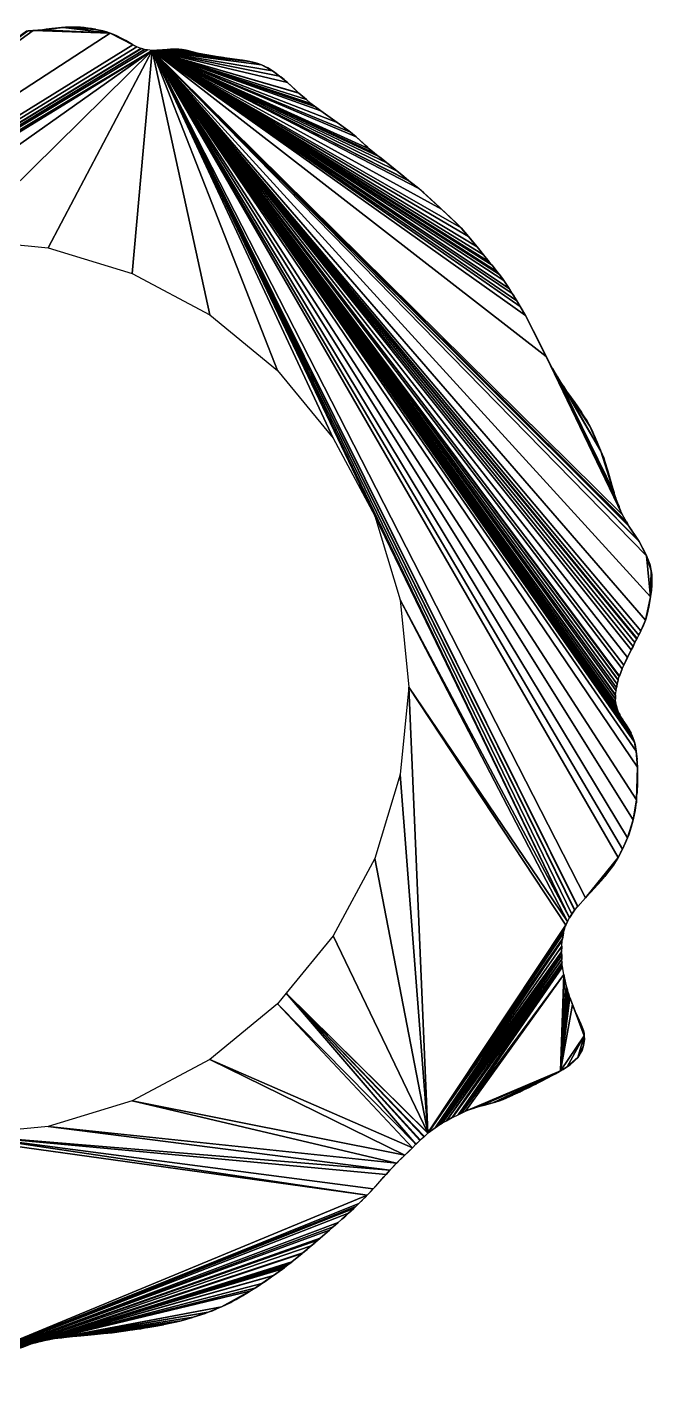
# Model space of a CAD drawing. Extents: x -96 to 96, y -96 to 93.
# Drawn here: x 9.2 to 95.6, y -95.4 to 91.4 of the extents above; entities that cross this region are included whole.
import ezdxf

# ---------------------------------------------------------------- set-up
doc = ezdxf.new("R2010")
doc.units = 0

msp = doc.modelspace()

# ---------------------------------------------------------------- linework, layer by layer
for points in [[(10.05, 90.89, 92), (9.26, 90.82, 92), (-92.88, 16.57, 92)], [(20.69, 90.53, 92), (10.05, 90.89, 92), (-92.88, 16.57, 92)], [(9.26, 90.82, 92), (9.1, 90.81, 92), (-92.88, 16.57, 92)], [(23.82, 88.92, 92), (20.69, 90.53, 92), (-92.88, 16.57, 92)], [(10.05, 90.89, 92), (9.34, 90.83, 92), (9.26, 90.82, 92)], [(11.34, 91, 92), (10.78, 90.96, 92), (10.05, 90.89, 92)], [(20.69, 90.53, 92), (11.34, 91, 92), (10.05, 90.89, 92)], [(14.17, 91.3, 92), (12.63, 91.16, 92), (11.34, 91, 92)], [(20.69, 90.53, 92), (14.17, 91.3, 92), (11.34, 91, 92)], [(12.63, 91.16, 92), (11.82, 91.07, 92), (11.34, 91, 92)], [(14.17, 91.3, 92), (12.7, 91.17, 92), (12.63, 91.16, 92)], [(12.7, 91.17, 92), (12.66, 91.16, 92), (12.63, 91.16, 92)], [(14.17, 91.3, 92), (13.74, 91.28, 92), (12.7, 91.17, 92)], [(13.74, 91.28, 92), (13.52, 91.27, 92), (12.7, 91.17, 92)], [(14.17, 91.3, 92), (13.95, 91.3, 92), (13.74, 91.28, 92)], [(15.57, 91.38, 92), (14.52, 91.34, 92), (14.17, 91.3, 92)], [(17.64, 91.23, 92), (15.57, 91.38, 92), (14.17, 91.3, 92)], [(14.52, 91.34, 92), (14.48, 91.33, 92), (14.17, 91.3, 92)], [(18.7, 91.05, 92), (17.64, 91.23, 92), (14.17, 91.3, 92)], [(20.69, 90.53, 92), (18.7, 91.05, 92), (14.17, 91.3, 92)], [(15.57, 91.38, 92), (15.04, 91.36, 92), (14.52, 91.34, 92)], [(15.04, 91.36, 92), (15, 91.36, 92), (14.52, 91.34, 92)], [(15.57, 91.38, 92), (15.52, 91.38, 92), (15.04, 91.36, 92)], [(16.09, 91.36, 92), (16.04, 91.37, 92), (15.57, 91.38, 92)], [(16.62, 91.33, 92), (16.09, 91.36, 92), (15.57, 91.38, 92)], [(17.64, 91.23, 92), (16.62, 91.33, 92), (15.57, 91.38, 92)], [(16.62, 91.33, 92), (16.56, 91.34, 92), (16.09, 91.36, 92)], [(17.6, 91.23, 92), (17.09, 91.3, 92), (16.62, 91.33, 92)], [(17.64, 91.23, 92), (17.6, 91.23, 92), (16.62, 91.33, 92)], [(18.18, 91.14, 92), (18.08, 91.16, 92), (17.64, 91.23, 92)], [(18.65, 91.06, 92), (18.18, 91.14, 92), (17.64, 91.23, 92)], [(18.7, 91.05, 92), (18.65, 91.06, 92), (17.64, 91.23, 92)], [(20.17, 90.7, 92), (19.65, 90.85, 92), (18.7, 91.05, 92)], [(20.69, 90.53, 92), (20.17, 90.7, 92), (18.7, 91.05, 92)], [(21.59, 90.16, 92), (21.21, 90.33, 92), (20.69, 90.53, 92)], [(22.22, 89.82, 92), (21.59, 90.16, 92), (20.69, 90.53, 92)], [(22.3, 89.78, 92), (22.22, 89.82, 92), (20.69, 90.53, 92)], [(22.83, 89.49, 92), (22.3, 89.78, 92), (20.69, 90.53, 92)], [(23.82, 88.92, 92), (22.83, 89.49, 92), (20.69, 90.53, 92)], [(22.3, 89.78, 92), (22.27, 89.8, 92), (22.22, 89.82, 92)], [(22.83, 89.49, 92), (22.6, 89.62, 92), (22.3, 89.78, 92)], [(24.39, 88.64, 92), (23.82, 88.92, 92), (-92.88, 16.57, 92)], [(24.91, 88.41, 92), (24.39, 88.64, 92), (-92.88, 16.57, 92)], [(25, 88.39, 92), (24.91, 88.41, 92), (-92.88, 16.57, 92)], [(25.43, 88.28, 92), (25, 88.39, 92), (-92.88, 16.57, 92)], [(25.87, 88.22, 92), (25.43, 88.28, 92), (-92.88, 16.57, 92)], [(26.48, 88.15, 92), (25.87, 88.22, 92), (-92.88, 16.57, 92)], [(26.48, 88.15, 92), (-92.88, 16.57, 92), (-34.45, 51.55, 92)], [(26.48, 88.15, 92), (-34.45, 51.55, 92), (-23.73, 57.28, 92)], [(26.48, 88.15, 92), (-23.73, 57.28, 92), (-12.1, 60.81, 92)], [(-12.1, 60.81, 92), (0, 62, 92), (26.48, 88.15, 92)], [(0, 62, 92), (12.1, 60.81, 92), (26.48, 88.15, 92)], [(12.1, 60.81, 92), (23.73, 57.28, 92), (26.48, 88.15, 92)], [(23.3, 89.22, 92), (23.06, 89.37, 92), (22.83, 89.49, 92)], [(23.82, 88.92, 92), (23.3, 89.22, 92), (22.83, 89.49, 92)], [(23.82, 88.92, 92), (23.78, 88.94, 92), (23.3, 89.22, 92)], [(23.73, 57.28, 92), (34.45, 51.55, 92), (26.48, 88.15, 92)], [(24.39, 88.64, 92), (24.38, 88.65, 92), (23.82, 88.92, 92)], [(25.43, 88.28, 92), (25.18, 88.35, 92), (25, 88.39, 92)], [(27, 88.15, 92), (26.99, 88.15, 92), (26.48, 88.15, 92)], [(35.35, 87.28, 92), (27, 88.15, 92), (26.48, 88.15, 92)], [(36.35, 87.14, 92), (35.35, 87.28, 92), (26.48, 88.15, 92)], [(36.42, 87.13, 92), (36.35, 87.14, 92), (26.48, 88.15, 92)], [(37.17, 87.02, 92), (36.42, 87.13, 92), (26.48, 88.15, 92)], [(39.99, 86.59, 92), (37.17, 87.02, 92), (26.48, 88.15, 92)], [(41.61, 86.15, 92), (39.99, 86.59, 92), (26.48, 88.15, 92)], [(43.13, 85.32, 92), (41.61, 86.15, 92), (26.48, 88.15, 92)], [(44.11, 84.58, 92), (43.13, 85.32, 92), (26.48, 88.15, 92)], [(45.22, 83.68, 92), (44.11, 84.58, 92), (26.48, 88.15, 92)], [(46.75, 82.28, 92), (45.22, 83.68, 92), (26.48, 88.15, 92)], [(46.8, 82.24, 92), (46.75, 82.28, 92), (26.48, 88.15, 92)], [(47.84, 81.33, 92), (46.8, 82.24, 92), (26.48, 88.15, 92)], [(48.45, 80.81, 92), (47.84, 81.33, 92), (26.48, 88.15, 92)], [(48.96, 80.41, 92), (48.45, 80.81, 92), (26.48, 88.15, 92)], [(49.09, 80.31, 92), (48.96, 80.41, 92), (26.48, 88.15, 92)], [(49.81, 79.78, 92), (49.09, 80.31, 92), (26.48, 88.15, 92)], [(52.08, 78.16, 92), (49.81, 79.78, 92), (26.48, 88.15, 92)], [(53.91, 76.83, 92), (52.08, 78.16, 92), (26.48, 88.15, 92)], [(54.7, 76.19, 92), (53.91, 76.83, 92), (26.48, 88.15, 92)], [(56.53, 74.53, 92), (54.7, 76.19, 92), (26.48, 88.15, 92)], [(57.25, 73.92, 92), (56.53, 74.53, 92), (26.48, 88.15, 92)], [(57.77, 73.49, 92), (57.25, 73.92, 92), (26.48, 88.15, 92)], [(58.94, 72.57, 92), (57.77, 73.49, 92), (26.48, 88.15, 92)], [(60.4, 71.41, 92), (58.94, 72.57, 92), (26.48, 88.15, 92)], [(61.97, 70.12, 92), (60.4, 71.41, 92), (26.48, 88.15, 92)], [(62.01, 70.09, 92), (61.97, 70.12, 92), (26.48, 88.15, 92)], [(63.36, 69.02, 92), (62.01, 70.09, 92), (26.48, 88.15, 92)], [(66.5, 66.17, 92), (63.36, 69.02, 92), (26.48, 88.15, 92)], [(69.22, 63.59, 92), (66.5, 66.17, 92), (26.48, 88.15, 92)], [(70.27, 62.39, 92), (69.22, 63.59, 92), (26.48, 88.15, 92)], [(71.43, 60.95, 92), (70.27, 62.39, 92), (26.48, 88.15, 92)], [(72.34, 59.84, 92), (71.43, 60.95, 92), (26.48, 88.15, 92)], [(73.13, 58.88, 92), (72.34, 59.84, 92), (26.48, 88.15, 92)], [(73.52, 58.4, 92), (73.13, 58.88, 92), (26.48, 88.15, 92)], [(74.19, 57.54, 92), (73.52, 58.4, 92), (26.48, 88.15, 92)], [(74.53, 57.11, 92), (74.19, 57.54, 92), (26.48, 88.15, 92)], [(75.12, 56.31, 92), (74.53, 57.11, 92), (26.48, 88.15, 92)], [(75.88, 55.17, 92), (75.12, 56.31, 92), (26.48, 88.15, 92)], [(75.92, 55.12, 92), (75.88, 55.17, 92), (26.48, 88.15, 92)], [(76.3, 54.51, 92), (75.92, 55.12, 92), (26.48, 88.15, 92)], [(76.94, 53.47, 92), (76.3, 54.51, 92), (26.48, 88.15, 92)], [(77.41, 52.68, 92), (76.94, 53.47, 92), (26.48, 88.15, 92)], [(78.13, 51.45, 92), (77.41, 52.68, 92), (26.48, 88.15, 92)], [(81, 45.78, 92), (78.13, 51.45, 92), (26.48, 88.15, 92)], [(91.53, 23.9, 92), (81, 45.78, 92), (26.48, 88.15, 92)], [(91.56, 23.85, 92), (91.53, 23.9, 92), (26.48, 88.15, 92)], [(92.1, 22.86, 92), (91.56, 23.85, 92), (26.48, 88.15, 92)], [(92.24, 22.64, 92), (92.1, 22.86, 92), (26.48, 88.15, 92)], [(92.41, 22.34, 92), (92.24, 22.64, 92), (26.48, 88.15, 92)], [(92.45, 22.28, 92), (92.41, 22.34, 92), (26.48, 88.15, 92)], [(93.76, 20.28, 92), (92.45, 22.28, 92), (26.48, 88.15, 92)], [(93.85, 20.14, 92), (93.76, 20.28, 92), (26.48, 88.15, 92)], [(94.88, 18.19, 92), (93.85, 20.14, 92), (26.48, 88.15, 92)], [(95.45, 12.49, 92), (94.88, 18.19, 92), (26.48, 88.15, 92)], [(94.74, 9.29, 92), (95.45, 12.49, 92), (26.48, 88.15, 92)], [(94.1, 7.77, 92), (94.74, 9.29, 92), (26.48, 88.15, 92)], [(93.81, 7.2, 92), (94.1, 7.77, 92), (26.48, 88.15, 92)], [(93.58, 6.74, 92), (93.81, 7.2, 92), (26.48, 88.15, 92)], [(93.53, 6.64, 92), (93.58, 6.74, 92), (26.48, 88.15, 92)], [(93.27, 6.17, 92), (93.53, 6.64, 92), (26.48, 88.15, 92)], [(93.01, 5.64, 92), (93.27, 6.17, 92), (26.48, 88.15, 92)], [(92.74, 5.14, 92), (93.01, 5.64, 92), (26.48, 88.15, 92)], [(92.24, 4.12, 92), (92.74, 5.14, 92), (26.48, 88.15, 92)], [(91.72, 3.03, 92), (92.24, 4.12, 92), (26.48, 88.15, 92)], [(91.49, 2.51, 92), (91.72, 3.03, 92), (26.48, 88.15, 92)], [(91.12, 1.51, 92), (91.49, 2.51, 92), (26.48, 88.15, 92)], [(91.1, 1.46, 92), (91.12, 1.51, 92), (26.48, 88.15, 92)], [(90.97, 0.99, 92), (91.1, 1.46, 92), (26.48, 88.15, 92)], [(90.95, 0.94, 92), (90.97, 0.99, 92), (26.48, 88.15, 92)], [(90.82, 0.42, 92), (90.95, 0.94, 92), (26.48, 88.15, 92)], [(90.73, -0.1, 92), (90.82, 0.42, 92), (26.48, 88.15, 92)], [(90.67, -0.51, 92), (90.73, -0.1, 92), (26.48, 88.15, 92)], [(90.6, -1.05, 92), (90.67, -0.51, 92), (26.48, 88.15, 92)], [(90.59, -1.15, 92), (90.6, -1.05, 92), (26.48, 88.15, 92)], [(90.6, -1.67, 92), (90.59, -1.15, 92), (26.48, 88.15, 92)], [(90.65, -2.24, 92), (90.6, -1.67, 92), (26.48, 88.15, 92)], [(90.75, -2.71, 92), (90.65, -2.24, 92), (26.48, 88.15, 92)], [(90.92, -3.23, 92), (90.75, -2.71, 92), (26.48, 88.15, 92)], [(91.15, -3.74, 92), (90.92, -3.23, 92), (26.48, 88.15, 92)], [(91.17, -3.79, 92), (91.15, -3.74, 92), (26.48, 88.15, 92)], [(91.2, -3.83, 92), (91.17, -3.79, 92), (26.48, 88.15, 92)], [(91.6, -4.52, 92), (91.2, -3.83, 92), (26.48, 88.15, 92)], [(92.14, -5.36, 92), (91.6, -4.52, 92), (26.48, 88.15, 92)], [(92.18, -5.43, 92), (92.14, -5.36, 92), (26.48, 88.15, 92)], [(92.44, -5.84, 92), (92.18, -5.43, 92), (26.48, 88.15, 92)], [(92.89, -6.74, 92), (92.44, -5.84, 92), (26.48, 88.15, 92)], [(93.12, -7.36, 92), (92.89, -6.74, 92), (26.48, 88.15, 92)], [(93.21, -7.62, 92), (93.12, -7.36, 92), (26.48, 88.15, 92)], [(93.45, -8.85, 92), (93.21, -7.62, 92), (26.48, 88.15, 92)], [(93.63, -11.06, 92), (93.45, -8.85, 92), (26.48, 88.15, 92)], [(93.51, -15.62, 92), (93.63, -11.06, 92), (26.48, 88.15, 92)], [(93.05, -18.37, 92), (93.51, -15.62, 92), (26.48, 88.15, 92)], [(92.24, -20.86, 92), (93.05, -18.37, 92), (26.48, 88.15, 92)], [(91.55, -22.41, 92), (92.24, -20.86, 92), (26.48, 88.15, 92)], [(90.95, -23.59, 92), (91.55, -22.41, 92), (26.48, 88.15, 92)], [(86.44, -29.16, 92), (90.95, -23.59, 92), (26.48, 88.15, 92)], [(85.37, -30.35, 92), (86.44, -29.16, 92), (26.48, 88.15, 92)], [(85.35, -30.37, 92), (85.37, -30.35, 92), (26.48, 88.15, 92)], [(84.94, -30.86, 92), (85.35, -30.37, 92), (26.48, 88.15, 92)], [(84.92, -30.89, 92), (84.94, -30.86, 92), (26.48, 88.15, 92)], [(84.56, -31.42, 92), (84.92, -30.89, 92), (26.48, 88.15, 92)], [(84.21, -31.92, 92), (84.56, -31.42, 92), (26.48, 88.15, 92)], [(84.2, -31.94, 92), (84.21, -31.92, 92), (26.48, 88.15, 92)], [(57.28, 23.73, 92), (84.2, -31.94, 92), (26.48, 88.15, 92)], [(51.55, 34.45, 92), (57.28, 23.73, 92), (26.48, 88.15, 92)], [(43.84, 43.84, 92), (51.55, 34.45, 92), (26.48, 88.15, 92)], [(34.45, 51.55, 92), (43.84, 43.84, 92), (26.48, 88.15, 92)], [(28.04, 88.21, 92), (27.93, 88.2, 92), (27, 88.15, 92)], [(33.78, 87.56, 92), (28.04, 88.21, 92), (27, 88.15, 92)], [(27.93, 88.2, 92), (27.15, 88.16, 92), (27, 88.15, 92)], [(35.35, 87.28, 92), (33.78, 87.56, 92), (27, 88.15, 92)], [(27.93, 88.2, 92), (27.52, 88.19, 92), (27.15, 88.16, 92)], [(29.03, 88.29, 92), (28.57, 88.27, 92), (28.04, 88.21, 92)], [(32.76, 87.78, 92), (29.03, 88.29, 92), (28.04, 88.21, 92)], [(33.78, 87.56, 92), (32.76, 87.78, 92), (28.04, 88.21, 92)], [(29.13, 88.3, 92), (29.09, 88.3, 92), (29.03, 88.29, 92)], [(30.65, 88.25, 92), (29.13, 88.3, 92), (29.03, 88.29, 92)], [(32.76, 87.78, 92), (30.65, 88.25, 92), (29.03, 88.29, 92)], [(30.13, 88.29, 92), (29.17, 88.3, 92), (29.13, 88.3, 92)], [(30.65, 88.25, 92), (30.13, 88.29, 92), (29.13, 88.3, 92)], [(30.65, 88.25, 92), (30.18, 88.29, 92), (30.13, 88.29, 92)], [(31.57, 88.07, 92), (31.18, 88.16, 92), (30.65, 88.25, 92)], [(32.76, 87.78, 92), (31.57, 88.07, 92), (30.65, 88.25, 92)], [(33.78, 87.56, 92), (33.24, 87.68, 92), (32.76, 87.78, 92)], [(35.35, 87.28, 92), (35.12, 87.33, 92), (33.78, 87.56, 92)], [(36.35, 87.14, 92), (36.3, 87.15, 92), (35.35, 87.28, 92)], [(37.17, 87.02, 92), (36.55, 87.12, 92), (36.42, 87.13, 92)], [(38.88, 86.79, 92), (37.25, 87.01, 92), (37.17, 87.02, 92)], [(39.99, 86.59, 92), (38.88, 86.79, 92), (37.17, 87.02, 92)], [(39.53, 86.7, 92), (39, 86.77, 92), (38.88, 86.79, 92)], [(39.99, 86.59, 92), (39.53, 86.7, 92), (38.88, 86.79, 92)], [(40.57, 86.46, 92), (40.05, 86.58, 92), (39.99, 86.59, 92)], [(40.62, 86.45, 92), (40.57, 86.46, 92), (39.99, 86.59, 92)], [(41.61, 86.15, 92), (40.62, 86.45, 92), (39.99, 86.59, 92)], [(41.61, 86.15, 92), (41.09, 86.34, 92), (40.62, 86.45, 92)], [(42.05, 85.94, 92), (42.01, 85.97, 92), (41.61, 86.15, 92)], [(42.1, 85.92, 92), (42.05, 85.94, 92), (41.61, 86.15, 92)], [(43.13, 85.32, 92), (42.1, 85.92, 92), (41.61, 86.15, 92)], [(43.13, 85.32, 92), (42.49, 85.71, 92), (42.1, 85.92, 92)], [(43.46, 85.08, 92), (43.19, 85.28, 92), (43.13, 85.32, 92)], [(44.11, 84.58, 92), (43.46, 85.08, 92), (43.13, 85.32, 92)], [(44.74, 84.1, 92), (44.27, 84.46, 92), (44.11, 84.58, 92)], [(45.22, 83.68, 92), (44.74, 84.1, 92), (44.11, 84.58, 92)], [(46.34, 82.67, 92), (45.29, 83.62, 92), (45.22, 83.68, 92)], [(46.75, 82.28, 92), (46.34, 82.67, 92), (45.22, 83.68, 92)], [(47.84, 81.33, 92), (47.7, 81.46, 92), (46.8, 82.24, 92)], [(49.81, 79.78, 92), (49.45, 80.05, 92), (49.09, 80.31, 92)], [(52.08, 78.16, 92), (52.07, 78.17, 92), (49.81, 79.78, 92)], [(53.57, 77.09, 92), (53.42, 77.21, 92), (52.08, 78.16, 92)], [(53.91, 76.83, 92), (53.57, 77.09, 92), (52.08, 78.16, 92)], [(54.55, 76.31, 92), (54.15, 76.65, 92), (53.91, 76.83, 92)], [(54.7, 76.19, 92), (54.55, 76.31, 92), (53.91, 76.83, 92)], [(55.97, 75.04, 92), (55.7, 75.3, 92), (54.7, 76.19, 92)], [(56.32, 74.72, 92), (55.97, 75.04, 92), (54.7, 76.19, 92)], [(56.53, 74.53, 92), (56.32, 74.72, 92), (54.7, 76.19, 92)], [(56.32, 74.72, 92), (56.25, 74.79, 92), (55.97, 75.04, 92)], [(57.25, 73.92, 92), (57.2, 73.97, 92), (56.53, 74.53, 92)], [(57.77, 73.49, 92), (57.31, 73.87, 92), (57.25, 73.92, 92)], [(58.38, 73.02, 92), (57.97, 73.34, 92), (57.77, 73.49, 92)], [(58.94, 72.57, 92), (58.38, 73.02, 92), (57.77, 73.49, 92)], [(59.4, 72.22, 92), (59.32, 72.28, 92), (58.94, 72.57, 92)], [(59.82, 71.89, 92), (59.4, 72.22, 92), (58.94, 72.57, 92)], [(60.4, 71.41, 92), (59.82, 71.89, 92), (58.94, 72.57, 92)], [(61.03, 70.91, 92), (61, 70.93, 92), (60.4, 71.41, 92)], [(61.94, 70.15, 92), (61.03, 70.91, 92), (60.4, 71.41, 92)], [(61.97, 70.12, 92), (61.94, 70.15, 92), (60.4, 71.41, 92)], [(63.36, 69.02, 92), (62.55, 69.68, 92), (62.01, 70.09, 92)], [(65.1, 67.52, 92), (64.09, 68.42, 92), (63.36, 69.02, 92)], [(66.5, 66.17, 92), (65.1, 67.52, 92), (63.36, 69.02, 92)], [(66.5, 66.17, 92), (66.29, 66.38, 92), (65.1, 67.52, 92)], [(67.19, 65.53, 92), (67.08, 65.64, 92), (66.5, 66.17, 92)], [(68.75, 64.07, 92), (67.19, 65.53, 92), (66.5, 66.17, 92)], [(69.22, 63.59, 92), (68.75, 64.07, 92), (66.5, 66.17, 92)], [(68.73, 64.08, 92), (67.65, 65.12, 92), (67.19, 65.53, 92)], [(68.75, 64.07, 92), (68.73, 64.08, 92), (67.19, 65.53, 92)], [(69.26, 63.54, 92), (69.25, 63.55, 92), (69.22, 63.59, 92)], [(69.3, 63.5, 92), (69.26, 63.54, 92), (69.22, 63.59, 92)], [(70.27, 62.39, 92), (69.3, 63.5, 92), (69.22, 63.59, 92)], [(70.27, 62.39, 92), (70.25, 62.42, 92), (69.3, 63.5, 92)], [(71.38, 61.02, 92), (70.29, 62.37, 92), (70.27, 62.39, 92)], [(71.42, 60.97, 92), (71.38, 61.02, 92), (70.27, 62.39, 92)], [(71.43, 60.95, 92), (71.42, 60.97, 92), (70.27, 62.39, 92)], [(71.9, 60.42, 92), (71.88, 60.45, 92), (71.43, 60.95, 92)], [(72.34, 59.84, 92), (71.9, 60.42, 92), (71.43, 60.95, 92)], [(73.13, 58.88, 92), (72.69, 59.43, 92), (72.34, 59.84, 92)], [(73.52, 58.4, 92), (73.51, 58.42, 92), (73.13, 58.88, 92)], [(74.19, 57.54, 92), (73.99, 57.83, 92), (73.52, 58.4, 92)], [(74.49, 57.17, 92), (74.42, 57.27, 92), (74.19, 57.54, 92)], [(74.53, 57.11, 92), (74.49, 57.17, 92), (74.19, 57.54, 92)], [(75.09, 56.36, 92), (75.05, 56.41, 92), (74.53, 57.11, 92)], [(75.12, 56.31, 92), (75.09, 56.36, 92), (74.53, 57.11, 92)], [(75.87, 55.19, 92), (75.84, 55.24, 92), (75.12, 56.31, 92)], [(75.88, 55.17, 92), (75.87, 55.19, 92), (75.12, 56.31, 92)], [(76.3, 54.51, 92), (76.09, 54.85, 92), (75.92, 55.12, 92)], [(76.56, 54.11, 92), (76.48, 54.24, 92), (76.3, 54.51, 92)], [(76.94, 53.47, 92), (76.56, 54.11, 92), (76.3, 54.51, 92)], [(77.41, 52.68, 92), (77.12, 53.18, 92), (76.94, 53.47, 92)], [(78.13, 51.45, 92), (77.62, 52.32, 92), (77.41, 52.68, 92)], [(80.24, 47.31, 92), (80.23, 47.33, 92), (78.13, 51.45, 92)], [(81, 45.78, 92), (80.24, 47.31, 92), (78.13, 51.45, 92)], [(80.72, 46.34, 92), (80.69, 46.4, 92), (80.24, 47.31, 92)], [(81, 45.78, 92), (80.72, 46.34, 92), (80.24, 47.31, 92)], [(81, 45.78, 92), (80.78, 46.22, 92), (80.72, 46.34, 92)], [(81.8, 44.26, 92), (81.57, 44.72, 92), (81, 45.78, 92)], [(91.3, 24.43, 92), (81.8, 44.26, 92), (81, 45.78, 92)], [(91.53, 23.9, 92), (91.3, 24.43, 92), (81, 45.78, 92)], [(91.07, 24.99, 92), (81.85, 44.16, 92), (81.8, 44.26, 92)], [(91.3, 24.43, 92), (91.07, 24.99, 92), (81.8, 44.26, 92)], [(82.56, 42.93, 92), (82.44, 43.15, 92), (81.85, 44.16, 92)], [(90.64, 26.14, 92), (82.56, 42.93, 92), (81.85, 44.16, 92)], [(91.07, 24.99, 92), (90.64, 26.14, 92), (81.85, 44.16, 92)], [(88.57, 32.68, 92), (82.84, 42.45, 92), (82.56, 42.93, 92)], [(90.38, 26.94, 92), (88.57, 32.68, 92), (82.56, 42.93, 92)], [(90.64, 26.14, 92), (90.38, 26.94, 92), (82.56, 42.93, 92)], [(83.2, 41.89, 92), (83.05, 42.13, 92), (82.84, 42.45, 92)], [(88.57, 32.68, 92), (83.2, 41.89, 92), (82.84, 42.45, 92)], [(83.82, 40.98, 92), (83.37, 41.65, 92), (83.2, 41.89, 92)], [(88.57, 32.68, 92), (83.82, 40.98, 92), (83.2, 41.89, 92)], [(83.82, 40.98, 92), (83.4, 41.6, 92), (83.37, 41.65, 92)], [(84.94, 39.38, 92), (84.08, 40.61, 92), (83.82, 40.98, 92)], [(86.27, 37.42, 92), (84.94, 39.38, 92), (83.82, 40.98, 92)], [(87.02, 36.14, 92), (86.27, 37.42, 92), (83.82, 40.98, 92)], [(88.57, 32.68, 92), (87.02, 36.14, 92), (83.82, 40.98, 92)], [(84.11, 40.57, 92), (84.1, 40.58, 92), (84.08, 40.61, 92)], [(84.44, 40.1, 92), (84.11, 40.57, 92), (84.08, 40.61, 92)], [(84.44, 40.1, 92), (84.44, 40.1, 92), (84.08, 40.61, 92)], [(84.94, 39.38, 92), (84.44, 40.1, 92), (84.08, 40.61, 92)], [(84.44, 40.1, 92), (84.44, 40.1, 92), (84.44, 40.1, 92)], [(85.57, 38.52, 92), (85.19, 39.05, 92), (84.94, 39.38, 92)], [(85.86, 38.08, 92), (85.57, 38.52, 92), (84.94, 39.38, 92)], [(85.93, 37.98, 92), (85.86, 38.08, 92), (84.94, 39.38, 92)], [(85.95, 37.93, 92), (85.93, 37.98, 92), (84.94, 39.38, 92)], [(86.27, 37.42, 92), (85.95, 37.93, 92), (84.94, 39.38, 92)], [(86.61, 36.9, 92), (86.58, 36.95, 92), (86.27, 37.42, 92)], [(87.02, 36.14, 92), (86.61, 36.9, 92), (86.27, 37.42, 92)], [(87.02, 36.14, 92), (86.87, 36.42, 92), (86.61, 36.9, 92)], [(87.4, 35.43, 92), (87.16, 35.91, 92), (87.02, 36.14, 92)], [(87.56, 35.05, 92), (87.4, 35.43, 92), (87.02, 36.14, 92)], [(88.57, 32.68, 92), (87.56, 35.05, 92), (87.02, 36.14, 92)], [(87.56, 35.05, 92), (87.44, 35.34, 92), (87.4, 35.43, 92)], [(88.07, 33.91, 92), (87.76, 34.63, 92), (87.56, 35.05, 92)], [(88.57, 32.68, 92), (88.07, 33.91, 92), (87.56, 35.05, 92)], [(88.57, 32.68, 92), (88.54, 32.75, 92), (88.07, 33.91, 92)], [(88.94, 31.78, 92), (88.64, 32.52, 92), (88.57, 32.68, 92)], [(88.96, 31.73, 92), (88.94, 31.78, 92), (88.57, 32.68, 92)], [(89.12, 31.23, 92), (88.96, 31.73, 92), (88.57, 32.68, 92)], [(89.13, 31.21, 92), (89.12, 31.23, 92), (88.57, 32.68, 92)], [(89.53, 29.96, 92), (89.13, 31.21, 92), (88.57, 32.68, 92)], [(90.01, 28.16, 92), (89.53, 29.96, 92), (88.57, 32.68, 92)], [(90.05, 28.02, 92), (90.01, 28.16, 92), (88.57, 32.68, 92)], [(90.38, 26.94, 92), (90.05, 28.02, 92), (88.57, 32.68, 92)], [(89.12, 31.23, 92), (88.97, 31.68, 92), (88.96, 31.73, 92)], [(89.53, 29.96, 92), (89.39, 30.4, 92), (89.13, 31.21, 92)], [(90.01, 28.16, 92), (89.65, 29.52, 92), (89.53, 29.96, 92)], [(57.28, 23.73, 92), (60.81, 12.1, 92), (84.2, -31.94, 92)], [(92.24, 22.64, 92), (92.2, 22.7, 92), (92.1, 22.86, 92)], [(93.46, 20.77, 92), (92.78, 21.81, 92), (92.45, 22.28, 92)], [(93.76, 20.28, 92), (93.46, 20.77, 92), (92.45, 22.28, 92)], [(93.82, 20.19, 92), (93.79, 20.24, 92), (93.76, 20.28, 92)], [(93.85, 20.14, 92), (93.82, 20.19, 92), (93.76, 20.28, 92)], [(94.82, 18.31, 92), (94.63, 18.73, 92), (93.85, 20.14, 92)], [(94.88, 18.19, 92), (94.82, 18.31, 92), (93.85, 20.14, 92)], [(94.88, 18.19, 92), (94.87, 18.22, 92), (94.82, 18.31, 92)], [(95.12, 17.64, 92), (94.9, 18.17, 92), (94.88, 18.19, 92)], [(95.31, 17.12, 92), (95.12, 17.64, 92), (94.88, 18.19, 92)], [(95.51, 16.12, 92), (95.31, 17.12, 92), (94.88, 18.19, 92)], [(95.45, 12.49, 92), (95.51, 16.12, 92), (94.88, 18.19, 92)], [(95.31, 17.12, 92), (95.29, 17.17, 92), (95.12, 17.64, 92)], [(95.32, 17.07, 92), (95.31, 17.1, 92), (95.31, 17.12, 92)], [(95.51, 16.12, 92), (95.32, 17.07, 92), (95.31, 17.12, 92)], [(95.51, 16.12, 92), (95.44, 16.6, 92), (95.32, 17.07, 92)], [(95.45, 12.49, 92), (95.61, 14.01, 92), (95.51, 16.12, 92)], [(95.59, 15.6, 92), (95.52, 16.08, 92), (95.51, 16.12, 92)], [(95.61, 14.01, 92), (95.59, 15.6, 92), (95.51, 16.12, 92)], [(95.61, 14.01, 92), (95.63, 15.03, 92), (95.59, 15.6, 92)], [(95.45, 12.49, 92), (95.52, 12.99, 92), (95.61, 14.01, 92)], [(95.52, 12.99, 92), (95.61, 13.99, 92), (95.61, 14.01, 92)], [(60.81, 12.1, 92), (62, 0, 92), (83.93, -32.46, 92)], [(60.81, 12.1, 92), (83.93, -32.46, 92), (84.2, -31.94, 92)], [(94.74, 9.29, 92), (94.77, 9.38, 92), (95.45, 12.49, 92)], [(94.77, 9.38, 92), (95.06, 10.52, 92), (95.45, 12.49, 92)], [(95.06, 10.52, 92), (95.16, 10.9, 92), (95.45, 12.49, 92)], [(95.16, 10.9, 92), (95.45, 12.43, 92), (95.45, 12.49, 92)], [(95.45, 12.43, 92), (95.45, 12.47, 92), (95.45, 12.49, 92)], [(94.74, 9.29, 92), (94.76, 9.34, 92), (94.77, 9.38, 92)], [(94.77, 9.38, 92), (94.88, 9.76, 92), (95.06, 10.52, 92)], [(93.81, 7.2, 92), (93.82, 7.22, 92), (94.1, 7.77, 92)], [(93.82, 7.22, 92), (94.08, 7.72, 92), (94.1, 7.77, 92)], [(94.1, 7.77, 92), (94.31, 8.25, 92), (94.74, 9.29, 92)], [(94.1, 7.77, 92), (94.21, 8.01, 92), (94.31, 8.25, 92)], [(94.31, 8.25, 92), (94.36, 8.34, 92), (94.74, 9.29, 92)], [(94.36, 8.34, 92), (94.72, 9.22, 92), (94.74, 9.29, 92)], [(92.74, 5.14, 92), (93, 5.62, 92), (93.01, 5.64, 92)], [(93.01, 5.64, 92), (93.04, 5.69, 92), (93.27, 6.17, 92)], [(93.53, 6.64, 92), (93.57, 6.7, 92), (93.58, 6.74, 92)], [(91.72, 3.03, 92), (91.73, 3.04, 92), (92.24, 4.12, 92)], [(91.73, 3.04, 92), (92.2, 4.04, 92), (92.24, 4.12, 92)], [(92.24, 4.12, 92), (92.71, 5.07, 92), (92.74, 5.14, 92)], [(91.12, 1.51, 92), (91.48, 2.46, 92), (91.49, 2.51, 92)], [(62, 0, 92), (60.81, -12.1, 92), (64.64, -61.71, 92)], [(62, 0, 92), (64.64, -61.71, 92), (83.72, -32.94, 92)], [(62, 0, 92), (83.72, -32.94, 92), (83.93, -32.46, 92)], [(90.73, -0.1, 92), (90.74, -0.06, 92), (90.82, 0.42, 92)], [(90.82, 0.42, 92), (90.84, 0.47, 92), (90.95, 0.94, 92)], [(90.6, -1.67, 92), (90.61, -1.62, 92), (90.59, -1.15, 92)], [(92.18, -5.43, 92), (92.16, -5.39, 92), (92.14, -5.36, 92)], [(92.44, -5.84, 92), (92.19, -5.44, 92), (92.18, -5.43, 92)], [(92.73, -6.37, 92), (92.61, -6.15, 92), (92.44, -5.84, 92)], [(92.89, -6.74, 92), (92.73, -6.37, 92), (92.44, -5.84, 92)], [(93.12, -7.36, 92), (92.97, -6.89, 92), (92.89, -6.74, 92)], [(93.21, -7.62, 92), (93.14, -7.41, 92), (93.12, -7.36, 92)], [(93.3, -7.93, 92), (93.29, -7.88, 92), (93.21, -7.62, 92)], [(93.45, -8.85, 92), (93.3, -7.93, 92), (93.21, -7.62, 92)], [(93.45, -8.85, 92), (93.31, -7.96, 92), (93.3, -7.93, 92)], [(93.57, -10.02, 92), (93.53, -9.48, 92), (93.45, -8.85, 92)], [(93.59, -10.45, 92), (93.57, -10.02, 92), (93.45, -8.85, 92)], [(93.63, -11.06, 92), (93.59, -10.45, 92), (93.45, -8.85, 92)], [(93.51, -15.62, 92), (93.6, -14.67, 92), (93.63, -11.06, 92)], [(93.63, -11.06, 92), (93.62, -10.88, 92), (93.59, -10.45, 92)], [(93.6, -14.67, 92), (93.66, -13.67, 92), (93.63, -11.06, 92)], [(60.81, -12.1, 92), (57.28, -23.73, 92), (64.64, -61.71, 92)], [(93.05, -18.37, 92), (93.31, -17.09, 92), (93.51, -15.62, 92)], [(93.31, -17.09, 92), (93.47, -16, 92), (93.51, -15.62, 92)], [(93.47, -16, 92), (93.5, -15.76, 92), (93.51, -15.62, 92)], [(92.24, -20.86, 92), (92.42, -20.43, 92), (93.05, -18.37, 92)], [(92.42, -20.43, 92), (92.75, -19.39, 92), (93.05, -18.37, 92)], [(92.75, -19.39, 92), (92.9, -18.94, 92), (93.05, -18.37, 92)], [(92.9, -18.94, 92), (92.91, -18.89, 92), (93.05, -18.37, 92)], [(93.05, -18.37, 92), (93.17, -17.8, 92), (93.31, -17.09, 92)], [(92.24, -20.86, 92), (92.4, -20.49, 92), (92.42, -20.43, 92)], [(92.42, -20.43, 92), (92.68, -19.65, 92), (92.75, -19.39, 92)], [(90.95, -23.59, 92), (91.27, -22.95, 92), (91.55, -22.41, 92)], [(91.27, -22.95, 92), (91.41, -22.7, 92), (91.55, -22.41, 92)], [(91.41, -22.7, 92), (91.49, -22.54, 92), (91.55, -22.41, 92)], [(91.55, -22.41, 92), (91.73, -22.02, 92), (92.24, -20.86, 92)], [(91.55, -22.41, 92), (91.68, -22.13, 92), (91.73, -22.02, 92)], [(91.68, -22.13, 92), (91.72, -22.04, 92), (91.73, -22.02, 92)], [(91.73, -22.02, 92), (91.97, -21.5, 92), (92.24, -20.86, 92)], [(91.73, -22.02, 92), (91.75, -21.99, 92), (91.97, -21.5, 92)], [(91.97, -21.5, 92), (92.14, -21.11, 92), (92.24, -20.86, 92)], [(57.28, -23.73, 92), (51.55, -34.45, 92), (64.64, -61.71, 92)], [(86.44, -29.16, 92), (88.62, -26.77, 92), (90.95, -23.59, 92)], [(88.62, -26.77, 92), (89.68, -25.49, 92), (90.95, -23.59, 92)], [(89.68, -25.49, 92), (90.3, -24.63, 92), (90.95, -23.59, 92)], [(90.3, -24.63, 92), (90.34, -24.58, 92), (90.95, -23.59, 92)], [(90.95, -23.59, 92), (91.21, -23.09, 92), (91.27, -22.95, 92)], [(88.62, -26.77, 92), (89.11, -26.2, 92), (89.68, -25.49, 92)], [(89.11, -26.2, 92), (89.54, -25.68, 92), (89.68, -25.49, 92)], [(89.68, -25.49, 92), (90.29, -24.66, 92), (90.3, -24.63, 92)], [(86.44, -29.16, 92), (87.17, -28.37, 92), (88.62, -26.77, 92)], [(87.17, -28.37, 92), (88.58, -26.82, 92), (88.62, -26.77, 92)], [(88.62, -26.77, 92), (88.67, -26.72, 92), (89.11, -26.2, 92)], [(86.44, -29.16, 92), (86.92, -28.65, 92), (87.17, -28.37, 92)], [(84.21, -31.92, 92), (84.41, -31.65, 92), (84.56, -31.42, 92)], [(84.41, -31.65, 92), (84.55, -31.43, 92), (84.56, -31.42, 92)], [(84.56, -31.42, 92), (84.58, -31.39, 92), (84.92, -30.89, 92)], [(64.64, -61.71, 92), (83.69, -32.98, 92), (83.72, -32.94, 92)], [(64.64, -61.71, 92), (83.51, -33.5, 92), (83.69, -32.98, 92)], [(64.64, -61.71, 92), (83.38, -34, 92), (83.51, -33.5, 92)], [(83.69, -32.98, 92), (83.71, -32.96, 92), (83.72, -32.94, 92)], [(83.72, -32.94, 92), (83.89, -32.56, 92), (83.93, -32.46, 92)], [(51.55, -34.45, 92), (45.05, -42.37, 92), (64.64, -61.71, 92)], [(64.64, -61.71, 92), (83.37, -34.05, 92), (83.38, -34, 92)], [(64.64, -61.71, 92), (83.24, -34.83, 92), (83.37, -34.05, 92)], [(64.64, -61.71, 92), (64.66, -61.7, 92), (83.24, -34.83, 92)], [(64.66, -61.7, 92), (83.21, -35.07, 92), (83.24, -34.83, 92)], [(64.66, -61.7, 92), (65.62, -60.99, 92), (83.21, -35.07, 92)], [(65.62, -60.99, 92), (83.14, -35.88, 92), (83.21, -35.07, 92)], [(83.24, -34.83, 92), (83.33, -34.3, 92), (83.37, -34.05, 92)], [(65.62, -60.99, 92), (65.67, -60.95, 92), (83.14, -35.88, 92)], [(65.67, -60.95, 92), (83.13, -36.64, 92), (83.14, -35.88, 92)], [(65.67, -60.95, 92), (66.14, -60.66, 92), (83.13, -36.64, 92)], [(66.14, -60.66, 92), (83.13, -36.78, 92), (83.13, -36.64, 92)], [(66.14, -60.66, 92), (66.66, -60.33, 92), (83.13, -36.78, 92)], [(66.66, -60.33, 92), (83.14, -37.16, 92), (83.13, -36.78, 92)], [(66.66, -60.33, 92), (67.19, -60.02, 92), (83.14, -37.16, 92)], [(67.19, -60.02, 92), (83.17, -37.68, 92), (83.14, -37.16, 92)], [(83.13, -36.64, 92), (83.14, -36.11, 92), (83.14, -35.88, 92)], [(83.14, -37.16, 92), (83.14, -37.06, 92), (83.13, -36.78, 92)], [(83.17, -37.68, 92), (83.17, -37.66, 92), (83.14, -37.16, 92)], [(67.19, -60.02, 92), (67.97, -59.6, 92), (83.17, -37.68, 92)], [(67.97, -59.6, 92), (83.19, -38.1, 92), (83.17, -37.68, 92)], [(67.97, -59.6, 92), (68.03, -59.57, 92), (83.19, -38.1, 92)], [(68.03, -59.57, 92), (83.23, -38.51, 92), (83.19, -38.1, 92)], [(68.03, -59.57, 92), (68.82, -59.19, 92), (83.23, -38.51, 92)], [(68.82, -59.19, 92), (83.26, -38.72, 92), (83.23, -38.51, 92)], [(68.82, -59.19, 92), (69.28, -58.97, 92), (83.26, -38.72, 92)], [(69.28, -58.97, 92), (83.42, -39.77, 92), (83.26, -38.72, 92)], [(69.28, -58.97, 92), (69.85, -58.71, 92), (83.42, -39.77, 92)], [(69.85, -58.71, 92), (83, -53.11, 92), (83.42, -39.77, 92)], [(83, -53.11, 92), (83.54, -40.29, 92), (83.42, -39.77, 92)], [(83, -53.11, 92), (83.78, -41.33, 92), (83.54, -40.29, 92)], [(83.54, -40.29, 92), (83.53, -40.24, 92), (83.42, -39.77, 92)], [(83.78, -41.33, 92), (83.77, -41.29, 92), (83.54, -40.29, 92)], [(45.05, -42.37, 92), (43.84, -43.84, 92), (62.98, -63.28, 92)], [(64.15, -62.19, 92), (64.61, -61.74, 92), (45.05, -42.37, 92)], [(64.08, -62.25, 92), (64.15, -62.19, 92), (45.05, -42.37, 92)], [(63.58, -62.68, 92), (64.08, -62.25, 92), (45.05, -42.37, 92)], [(45.05, -42.37, 92), (62.98, -63.28, 92), (63.51, -62.75, 92)], [(45.05, -42.37, 92), (63.51, -62.75, 92), (63.58, -62.68, 92)], [(45.05, -42.37, 92), (64.61, -61.74, 92), (64.64, -61.71, 92)], [(83, -53.11, 92), (83.93, -41.9, 92), (83.78, -41.33, 92)], [(83, -53.11, 92), (84.07, -42.38, 92), (83.93, -41.9, 92)], [(83, -53.11, 92), (84.24, -42.9, 92), (84.07, -42.38, 92)], [(83, -53.11, 92), (84.26, -42.95, 92), (84.24, -42.9, 92)], [(83, -53.11, 92), (84.62, -43.94, 92), (84.26, -42.95, 92)], [(83.93, -41.9, 92), (83.92, -41.86, 92), (83.78, -41.33, 92)], [(84.24, -42.9, 92), (84.23, -42.85, 92), (84.07, -42.38, 92)], [(84.62, -43.94, 92), (84.44, -43.42, 92), (84.26, -42.95, 92)], [(62.51, -63.77, 92), (43.84, -43.84, 92), (34.45, -51.55, 92)], [(62.51, -63.77, 92), (62.98, -63.28, 92), (43.84, -43.84, 92)], [(83, -53.11, 92), (86.27, -48.27, 92), (84.62, -43.94, 92)], [(84.62, -43.94, 92), (84.45, -43.45, 92), (84.44, -43.42, 92)], [(84.81, -44.42, 92), (84.75, -44.26, 92), (84.62, -43.94, 92)], [(86.27, -48.27, 92), (84.81, -44.42, 92), (84.62, -43.94, 92)], [(86.27, -48.27, 92), (85.06, -45.03, 92), (84.81, -44.42, 92)], [(85.29, -45.51, 92), (85.22, -45.34, 92), (85.06, -45.03, 92)], [(85.31, -45.56, 92), (85.29, -45.51, 92), (85.06, -45.03, 92)], [(85.33, -45.6, 92), (85.31, -45.56, 92), (85.06, -45.03, 92)], [(85.79, -46.6, 92), (85.33, -45.6, 92), (85.06, -45.03, 92)], [(86.14, -47.55, 92), (85.79, -46.6, 92), (85.06, -45.03, 92)], [(86.27, -48.27, 92), (86.14, -47.55, 92), (85.06, -45.03, 92)], [(85.79, -46.6, 92), (85.77, -46.55, 92), (85.33, -45.6, 92)], [(86.14, -47.55, 92), (85.98, -47.07, 92), (85.79, -46.6, 92)], [(83, -53.11, 92), (83.89, -52.57, 92), (86.27, -48.27, 92)], [(83.89, -52.57, 92), (85.37, -51.25, 92), (86.27, -48.27, 92)], [(85.37, -51.25, 92), (86.18, -49.63, 92), (86.27, -48.27, 92)], [(86.23, -47.94, 92), (86.15, -47.6, 92), (86.14, -47.55, 92)], [(86.27, -48.27, 92), (86.23, -47.94, 92), (86.14, -47.55, 92)], [(86.18, -49.63, 92), (86.29, -48.78, 92), (86.27, -48.27, 92)], [(86.27, -48.27, 92), (86.26, -48.12, 92), (86.23, -47.94, 92)], [(86.29, -48.78, 92), (86.3, -48.64, 92), (86.27, -48.27, 92)], [(85.37, -51.25, 92), (85.99, -50.24, 92), (86.18, -49.63, 92)], [(85.37, -51.25, 92), (85.73, -50.73, 92), (85.99, -50.24, 92)], [(85.99, -50.24, 92), (86.17, -49.68, 92), (86.18, -49.63, 92)], [(86.18, -49.63, 92), (86.27, -49.16, 92), (86.29, -48.78, 92)], [(61.43, -64.79, 92), (34.45, -51.55, 92), (23.73, -57.28, 92)], [(61.43, -64.79, 92), (62.51, -63.77, 92), (34.45, -51.55, 92)], [(83.89, -52.57, 92), (84.3, -52.27, 92), (85.37, -51.25, 92)], [(83.89, -52.57, 92), (84.27, -52.29, 92), (84.3, -52.27, 92)], [(84.3, -52.27, 92), (84.87, -51.77, 92), (85.37, -51.25, 92)], [(84.87, -51.77, 92), (84.93, -51.72, 92), (85.37, -51.25, 92)], [(69.85, -58.71, 92), (70.32, -58.53, 92), (83, -53.11, 92)], [(70.32, -58.53, 92), (71.41, -58.15, 92), (83, -53.11, 92)], [(71.41, -58.15, 92), (71.88, -58.01, 92), (83, -53.11, 92)], [(71.88, -58.01, 92), (73.61, -57.54, 92), (83, -53.11, 92)], [(73.61, -57.54, 92), (74.54, -57.28, 92), (83, -53.11, 92)], [(74.54, -57.28, 92), (76.45, -56.45, 92), (83, -53.11, 92)], [(76.45, -56.45, 92), (77.99, -55.72, 92), (83, -53.11, 92)], [(77.99, -55.72, 92), (79.22, -55.12, 92), (83, -53.11, 92)], [(79.22, -55.12, 92), (80.26, -54.59, 92), (83, -53.11, 92)], [(80.26, -54.59, 92), (80.87, -54.28, 92), (83, -53.11, 92)], [(80.87, -54.28, 92), (82.27, -53.54, 92), (83, -53.11, 92)], [(80.87, -54.28, 92), (81.28, -54.06, 92), (82.27, -53.54, 92)], [(82.27, -53.54, 92), (82.6, -53.37, 92), (83, -53.11, 92)], [(82.6, -53.37, 92), (82.69, -53.31, 92), (83, -53.11, 92)], [(83, -53.11, 92), (83.33, -52.93, 92), (83.89, -52.57, 92)], [(83.33, -52.93, 92), (83.79, -52.63, 92), (83.89, -52.57, 92)], [(76.45, -56.45, 92), (77.53, -55.95, 92), (77.99, -55.72, 92)], [(76.45, -56.45, 92), (77.38, -56.02, 92), (77.53, -55.95, 92)], [(77.53, -55.95, 92), (77.59, -55.92, 92), (77.99, -55.72, 92)], [(77.99, -55.72, 92), (78.65, -55.41, 92), (79.22, -55.12, 92)], [(77.99, -55.72, 92), (78.64, -55.41, 92), (78.65, -55.41, 92)], [(79.22, -55.12, 92), (79.7, -54.89, 92), (80.26, -54.59, 92)], [(79.22, -55.12, 92), (79.69, -54.9, 92), (79.7, -54.89, 92)], [(80.26, -54.59, 92), (80.76, -54.34, 92), (80.87, -54.28, 92)], [(80.26, -54.59, 92), (80.71, -54.37, 92), (80.76, -54.34, 92)], [(60.3, -65.92, 92), (23.73, -57.28, 92), (12.1, -60.81, 92)], [(60.3, -65.92, 92), (61.43, -64.79, 92), (23.73, -57.28, 92)], [(71.88, -58.01, 92), (72.45, -57.86, 92), (73.61, -57.54, 92)], [(71.88, -58.01, 92), (72.17, -57.94, 92), (72.45, -57.86, 92)], [(72.45, -57.86, 92), (72.93, -57.75, 92), (73.61, -57.54, 92)], [(72.45, -57.86, 92), (72.61, -57.83, 92), (72.93, -57.75, 92)], [(72.93, -57.75, 92), (72.97, -57.74, 92), (73.61, -57.54, 92)], [(73.61, -57.54, 92), (74.02, -57.43, 92), (74.54, -57.28, 92)], [(73.61, -57.54, 92), (73.97, -57.45, 92), (74.02, -57.43, 92)], [(74.02, -57.43, 92), (74.49, -57.29, 92), (74.54, -57.28, 92)], [(74.54, -57.28, 92), (75.03, -57.08, 92), (76.45, -56.45, 92)], [(74.54, -57.28, 92), (75.01, -57.09, 92), (75.03, -57.08, 92)], [(75.03, -57.08, 92), (76.06, -56.63, 92), (76.45, -56.45, 92)], [(76.06, -56.63, 92), (76.39, -56.49, 92), (76.45, -56.45, 92)], [(67.19, -60.02, 92), (67.89, -59.65, 92), (67.97, -59.6, 92)], [(68.82, -59.19, 92), (69.16, -59.04, 92), (69.28, -58.97, 92)], [(70.32, -58.53, 92), (70.84, -58.35, 92), (71.41, -58.15, 92)], [(70.84, -58.35, 92), (70.89, -58.33, 92), (71.41, -58.15, 92)], [(56.23, -70.35, 92), (0, -62, 92), (-12.1, -60.81, 92)], [(-4.27, -95.37, 92), (56.23, -70.35, 92), (-12.1, -60.81, 92)], [(59.37, -66.86, 92), (12.1, -60.81, 92), (0, -62, 92)], [(59.37, -66.86, 92), (60.3, -65.92, 92), (12.1, -60.81, 92)], [(64.66, -61.7, 92), (65.1, -61.38, 92), (65.62, -60.99, 92)], [(65.67, -60.95, 92), (65.91, -60.82, 92), (66.14, -60.66, 92)], [(66.14, -60.66, 92), (66.62, -60.36, 92), (66.66, -60.33, 92)], [(58.85, -67.45, 92), (59.37, -66.86, 92), (0, -62, 92)], [(57.05, -69.47, 92), (58.85, -67.45, 92), (0, -62, 92)], [(56.23, -70.35, 92), (57.05, -69.47, 92), (0, -62, 92)], [(62.98, -63.28, 92), (63.01, -63.26, 92), (63.51, -62.75, 92)], [(63.51, -62.75, 92), (63.53, -62.73, 92), (63.58, -62.68, 92)], [(64.08, -62.25, 92), (64.12, -62.22, 92), (64.15, -62.19, 92)], [(64.61, -61.74, 92), (64.62, -61.73, 92), (64.64, -61.71, 92)], [(60.3, -65.92, 92), (60.86, -65.36, 92), (61.43, -64.79, 92)], [(60.3, -65.92, 92), (60.33, -65.88, 92), (60.86, -65.36, 92)], [(60.86, -65.36, 92), (60.88, -65.34, 92), (61.43, -64.79, 92)], [(61.43, -64.79, 92), (61.96, -64.3, 92), (62.51, -63.77, 92)], [(61.43, -64.79, 92), (61.94, -64.33, 92), (61.96, -64.3, 92)], [(61.96, -64.3, 92), (61.98, -64.29, 92), (62.51, -63.77, 92)], [(58.85, -67.45, 92), (58.87, -67.43, 92), (59.37, -66.86, 92)], [(59.37, -66.86, 92), (59.41, -66.82, 92), (60.3, -65.92, 92)], [(59.41, -66.82, 92), (59.81, -66.43, 92), (60.3, -65.92, 92)], [(57.05, -69.47, 92), (58.55, -67.8, 92), (58.85, -67.45, 92)], [(57.05, -69.47, 92), (57.41, -69.08, 92), (58.55, -67.8, 92)], [(58.55, -67.8, 92), (58.84, -67.47, 92), (58.85, -67.45, 92)], [(-4.27, -95.37, 92), (55.08, -71.49, 92), (56.23, -70.35, 92)], [(55.08, -71.49, 92), (55.61, -70.99, 92), (56.23, -70.35, 92)], [(55.61, -70.99, 92), (56.04, -70.56, 92), (56.23, -70.35, 92)], [(56.23, -70.35, 92), (56.64, -69.92, 92), (57.05, -69.47, 92)], [(56.23, -70.35, 92), (56.6, -69.97, 92), (56.64, -69.92, 92)], [(56.64, -69.92, 92), (56.81, -69.77, 92), (57.05, -69.47, 92)], [(-4.27, -95.37, 92), (54.67, -71.88, 92), (55.08, -71.49, 92)], [(-4.27, -95.37, 92), (54.43, -72.12, 92), (54.67, -71.88, 92)], [(-4.27, -95.37, 92), (54.38, -72.17, 92), (54.43, -72.12, 92)], [(-4.27, -95.37, 92), (53.66, -72.81, 92), (54.38, -72.17, 92)], [(-4.27, -95.37, 92), (52.21, -74.11, 92), (53.66, -72.81, 92)], [(52.21, -74.11, 92), (53.61, -72.86, 92), (53.66, -72.81, 92)], [(53.66, -72.81, 92), (54.13, -72.4, 92), (54.38, -72.17, 92)], [(54.38, -72.17, 92), (54.4, -72.15, 92), (54.43, -72.12, 92)], [(55.08, -71.49, 92), (55.59, -71.01, 92), (55.61, -70.99, 92)], [(-4.27, -95.37, 92), (51.52, -74.73, 92), (52.21, -74.11, 92)], [(51.52, -74.73, 92), (51.55, -74.7, 92), (52.21, -74.11, 92)], [(52.21, -74.11, 92), (52.73, -73.65, 92), (53.61, -72.86, 92)], [(52.21, -74.11, 92), (52.69, -73.69, 92), (52.73, -73.65, 92)], [(52.73, -73.65, 92), (53.29, -73.17, 92), (53.61, -72.86, 92)], [(52.73, -73.65, 92), (53.09, -73.36, 92), (53.29, -73.17, 92)], [(-4.27, -95.37, 92), (51.03, -75.16, 92), (51.52, -74.73, 92)], [(-4.27, -95.37, 92), (49.72, -76.3, 92), (51.03, -75.16, 92)], [(-4.27, -95.37, 92), (49.4, -76.57, 92), (49.72, -76.3, 92)], [(49.4, -76.57, 92), (49.7, -76.32, 92), (49.72, -76.3, 92)], [(49.4, -76.57, 92), (49.67, -76.35, 92), (49.7, -76.32, 92)], [(49.72, -76.3, 92), (51.01, -75.18, 92), (51.03, -75.16, 92)], [(51.03, -75.16, 92), (51.5, -74.75, 92), (51.52, -74.73, 92)], [(-4.27, -95.37, 92), (48.51, -77.33, 92), (49.4, -76.57, 92)], [(-4.27, -95.37, 92), (47.35, -78.3, 92), (48.51, -77.33, 92)], [(-4.27, -95.37, 92), (47.25, -78.39, 92), (47.35, -78.3, 92)], [(-4.27, -95.37, 92), (9.75, -90.93, 92), (47.25, -78.39, 92)], [(9.75, -90.93, 92), (45.83, -79.56, 92), (47.25, -78.39, 92)], [(45.83, -79.56, 92), (46.83, -78.74, 92), (47.25, -78.39, 92)], [(47.25, -78.39, 92), (47.29, -78.35, 92), (47.35, -78.3, 92)], [(47.35, -78.3, 92), (47.93, -77.85, 92), (48.51, -77.33, 92)], [(48.51, -77.33, 92), (48.92, -77, 92), (49.4, -76.57, 92)], [(9.75, -90.93, 92), (10.28, -90.77, 92), (45.83, -79.56, 92)], [(10.28, -90.77, 92), (45.79, -79.59, 92), (45.83, -79.56, 92)], [(10.28, -90.77, 92), (45.28, -79.99, 92), (45.79, -79.59, 92)], [(10.28, -90.77, 92), (44.84, -80.32, 92), (45.28, -79.99, 92)], [(45.28, -79.99, 92), (45.41, -79.89, 92), (45.79, -79.59, 92)], [(10.28, -90.77, 92), (44.55, -80.54, 92), (44.84, -80.32, 92)], [(10.28, -90.77, 92), (43.27, -81.46, 92), (44.55, -80.54, 92)], [(10.28, -90.77, 92), (43.19, -81.52, 92), (43.27, -81.46, 92)], [(10.28, -90.77, 92), (10.82, -90.62, 92), (43.19, -81.52, 92)], [(10.82, -90.62, 92), (41.67, -82.55, 92), (43.19, -81.52, 92)], [(41.67, -82.55, 92), (42.12, -82.27, 92), (43.19, -81.52, 92)], [(43.19, -81.52, 92), (43.21, -81.51, 92), (43.27, -81.46, 92)], [(43.27, -81.46, 92), (44.53, -80.56, 92), (44.55, -80.54, 92)], [(44.55, -80.54, 92), (44.79, -80.38, 92), (44.84, -80.32, 92)], [(44.55, -80.54, 92), (44.74, -80.41, 92), (44.79, -80.38, 92)], [(10.82, -90.62, 92), (40.68, -83.22, 92), (41.67, -82.55, 92)], [(10.82, -90.62, 92), (11.43, -90.48, 92), (40.68, -83.22, 92)], [(11.43, -90.48, 92), (12.01, -90.36, 92), (40.68, -83.22, 92)], [(12.01, -90.36, 92), (40.01, -83.64, 92), (40.68, -83.22, 92)], [(12.01, -90.36, 92), (36.09, -85.78, 92), (40.01, -83.64, 92)], [(36.09, -85.78, 92), (39.97, -83.66, 92), (40.01, -83.64, 92)], [(36.09, -85.78, 92), (38.48, -84.53, 92), (39.97, -83.66, 92)], [(38.48, -84.53, 92), (39, -84.25, 92), (39.97, -83.66, 92)], [(40.68, -83.22, 92), (41.65, -82.56, 92), (41.67, -82.55, 92)], [(40.68, -83.22, 92), (41.58, -82.63, 92), (41.65, -82.56, 92)], [(40.68, -83.22, 92), (40.87, -83.11, 92), (41.58, -82.63, 92)], [(12.01, -90.36, 92), (12.72, -90.22, 92), (36.09, -85.78, 92)], [(12.72, -90.22, 92), (12.91, -90.19, 92), (36.09, -85.78, 92)], [(12.91, -90.19, 92), (34.23, -86.54, 92), (36.09, -85.78, 92)], [(34.23, -86.54, 92), (35.4, -86.07, 92), (36.09, -85.78, 92)], [(35.4, -86.07, 92), (35.64, -85.99, 92), (36.09, -85.78, 92)], [(36.09, -85.78, 92), (38.13, -84.76, 92), (38.48, -84.53, 92)], [(36.09, -85.78, 92), (37.72, -84.97, 92), (38.13, -84.76, 92)], [(36.09, -85.78, 92), (37.36, -85.17, 92), (37.72, -84.97, 92)], [(36.09, -85.78, 92), (36.34, -85.67, 92), (37.36, -85.17, 92)], [(37.72, -84.97, 92), (37.95, -84.86, 92), (38.13, -84.76, 92)], [(12.91, -90.19, 92), (13.43, -90.11, 92), (34.23, -86.54, 92)], [(13.43, -90.11, 92), (32.16, -87.23, 92), (34.23, -86.54, 92)], [(13.43, -90.11, 92), (30.51, -87.71, 92), (32.16, -87.23, 92)], [(13.43, -90.11, 92), (29.43, -87.96, 92), (30.51, -87.71, 92)], [(29.43, -87.96, 92), (29.92, -87.85, 92), (30.51, -87.71, 92)], [(30.51, -87.71, 92), (32.08, -87.25, 92), (32.16, -87.23, 92)], [(30.51, -87.71, 92), (31.77, -87.34, 92), (32.08, -87.25, 92)], [(32.16, -87.23, 92), (33.83, -86.69, 92), (34.23, -86.54, 92)], [(32.16, -87.23, 92), (33.65, -86.75, 92), (33.83, -86.69, 92)], [(34.23, -86.54, 92), (35.35, -86.09, 92), (35.4, -86.07, 92)], [(34.23, -86.54, 92), (34.91, -86.3, 92), (35.35, -86.09, 92)], [(34.23, -86.54, 92), (34.82, -86.34, 92), (34.91, -86.3, 92)], [(13.43, -90.11, 92), (28.09, -88.25, 92), (29.43, -87.96, 92)], [(13.43, -90.11, 92), (28.04, -88.27, 92), (28.09, -88.25, 92)], [(13.43, -90.11, 92), (25.53, -88.7, 92), (28.04, -88.27, 92)], [(13.43, -90.11, 92), (24.39, -88.88, 92), (25.53, -88.7, 92)], [(13.43, -90.11, 92), (14.46, -90, 92), (24.39, -88.88, 92)], [(14.46, -90, 92), (15.99, -89.85, 92), (24.39, -88.88, 92)], [(15.99, -89.85, 92), (19.74, -89.5, 92), (24.39, -88.88, 92)], [(15.99, -89.85, 92), (17.61, -89.71, 92), (19.74, -89.5, 92)], [(17.61, -89.71, 92), (18.89, -89.59, 92), (19.74, -89.5, 92)], [(17.61, -89.71, 92), (18.53, -89.64, 92), (18.89, -89.59, 92)], [(18.89, -89.59, 92), (18.92, -89.58, 92), (19.74, -89.5, 92)], [(19.74, -89.5, 92), (23.39, -89.03, 92), (24.39, -88.88, 92)], [(19.74, -89.5, 92), (22.83, -89.11, 92), (23.39, -89.03, 92)], [(19.74, -89.5, 92), (20.98, -89.37, 92), (22.83, -89.11, 92)], [(22.83, -89.11, 92), (22.87, -89.11, 92), (23.39, -89.03, 92)], [(23.39, -89.03, 92), (24.39, -88.9, 92), (24.39, -88.88, 92)], [(23.39, -89.03, 92), (23.8, -88.98, 92), (24.39, -88.9, 92)], [(24.39, -88.88, 92), (25.48, -88.71, 92), (25.53, -88.7, 92)], [(24.39, -88.88, 92), (24.41, -88.88, 92), (25.48, -88.71, 92)], [(24.41, -88.88, 92), (24.92, -88.82, 92), (25.48, -88.71, 92)], [(25.53, -88.7, 92), (27.02, -88.47, 92), (28.04, -88.27, 92)], [(25.53, -88.7, 92), (25.89, -88.66, 92), (27.02, -88.47, 92)], [(28.09, -88.25, 92), (29.23, -88.01, 92), (29.43, -87.96, 92)], [(-4.27, -95.37, 92), (8.73, -91.31, 92), (9.75, -90.93, 92)], [(10.28, -90.77, 92), (10.3, -90.76, 92), (10.82, -90.62, 92)], [(10.3, -90.76, 92), (10.35, -90.75, 92), (10.82, -90.62, 92)], [(10.82, -90.62, 92), (11.37, -90.5, 92), (11.43, -90.48, 92)], [(10.82, -90.62, 92), (11.29, -90.52, 92), (11.37, -90.5, 92)], [(12.01, -90.36, 92), (12.33, -90.3, 92), (12.72, -90.22, 92)], [(12.01, -90.36, 92), (12.09, -90.34, 92), (12.33, -90.3, 92)], [(12.33, -90.3, 92), (12.47, -90.27, 92), (12.72, -90.22, 92)], [(12.91, -90.19, 92), (12.94, -90.18, 92), (13.43, -90.11, 92)], [(13.43, -90.11, 92), (13.5, -90.1, 92), (14.46, -90, 92)], [(13.5, -90.1, 92), (13.98, -90.06, 92), (14.46, -90, 92)], [(15.99, -89.85, 92), (16.09, -89.84, 92), (17.61, -89.71, 92)], [(16.09, -89.84, 92), (16.61, -89.82, 92), (17.61, -89.71, 92)]]:
    msp.add_3dface(points)

doc.saveas('drawing.dxf')
